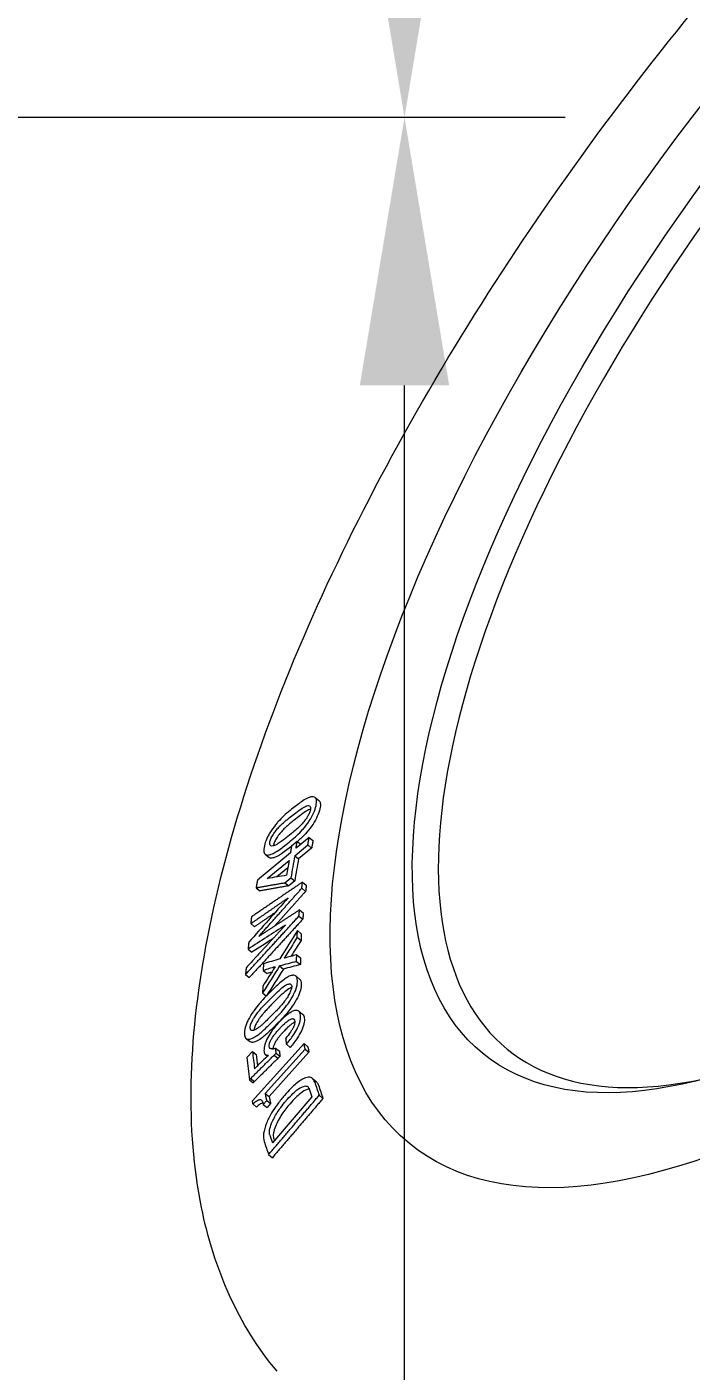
# Model space of a CAD drawing. Header units: millimetres. Extents: x 36 to 2484, y 36 to 1746.
# Drawn here: x 1602.6 to 1639.8, y 547.3 to 622.5 of the extents above; entities that cross this region are included whole.
import ezdxf

# ---------------------------------------------------------------- set-up
doc = ezdxf.new("R2010")
doc.units = ezdxf.units.MM
doc.header["$LTSCALE"] = 6
doc.layers.add('가는실선_A4', color=7, linetype='Continuous', lineweight=5)
doc.layers.add('굵은실선_A3', color=7, linetype='Continuous', lineweight=18)
doc.styles.add('치수문자_A3(2.5)', font='')
doc.styles.get('치수문자_A3(2.5)').set_extended_font_data('GulimChe')
doc.dimstyles.new('치수_A3(2.5)', dxfattribs={"dimscale": 6, "dimtxt": 2.5, "dimasz": 2.5, "dimexe": 1.5, "dimexo": 1, "dimgap": 0.5, "dimtad": 1, "dimtoh": 1, "dimdec": 1, "dimrnd": 1e-08, "dimdsep": 46, "dimtxsty": '치수문자_A3(2.5)', "dimcen": 0.09, "dimdle": 10, "dimclrd": 8, "dimclre": 8, "dimclrt": 7, "dimadec": 1, "dimazin": 2, "dimtfac": 0.8, "dimtmove": 0, "dimatfit": 3, "dimfxl": 1, "dimtolj": 1, "dimtzin": 0, "dimlwd": -1, "dimlwe": -1, "dimarcsym": 0})

# ---------------------------------------------------------------- blocks, each defined once
blk = doc.blocks.new('*D23')
at = {"layer": 'Defpoints', "color": 0, "transparency": 16777216}
for p in [(1559.168, 617.429), (1623.78, 617.429), (1518.763, 417.429)]:
    blk.add_point(p, dxfattribs=at)
at = {"layer": '가는실선_A4', "color": 8, "transparency": 16777216}
for p, q in [((1565.168, 617.429), (1632.78, 617.429)), ((1623.78, 432.429), (1623.78, 602.429)), ((1524.763, 417.429), (1632.78, 417.429))]:
    blk.add_line(p, q, dxfattribs=at)
for points in [[(1621.28, 602.429), (1626.28, 602.429), (1623.78, 617.429)], [(1621.28, 432.429), (1626.28, 432.429), (1623.78, 417.429)]]:
    blk.add_solid(points, dxfattribs=at)
at = {"layer": '가는실선_A4', "color": 7, "transparency": 16777216, "insert": (1613.11, 517.429), "char_height": 15, "attachment_point": 5, "rotation": 90, "style": '치수문자_A3(2.5)'}
blk.add_mtext('\\A1;200', dxfattribs=at)
blk = doc.blocks.new('*D24')
at = {"layer": 'Defpoints', "color": 0, "transparency": 16777216}
for p in [(1559.168, 667.429), (1623.78, 667.429), (1559.168, 617.429)]:
    blk.add_point(p, dxfattribs=at)
at = {"layer": '가는실선_A4', "color": 8, "transparency": 16777216}
for p, q in [((1565.168, 667.429), (1632.78, 667.429)), ((1623.78, 632.429), (1623.78, 652.429)), ((1565.168, 617.429), (1632.78, 617.429))]:
    blk.add_line(p, q, dxfattribs=at)
for points in [[(1621.28, 652.429), (1626.28, 652.429), (1623.78, 667.429)], [(1621.28, 632.429), (1626.28, 632.429), (1623.78, 617.429)]]:
    blk.add_solid(points, dxfattribs=at)
at = {"layer": '가는실선_A4', "color": 7, "transparency": 16777216, "insert": (1613.11, 642.429), "char_height": 15, "attachment_point": 5, "rotation": 90, "style": '치수문자_A3(2.5)'}
blk.add_mtext('\\A1;50', dxfattribs=at)

msp = doc.modelspace()

# ---------------------------------------------------------------- linework, layer by layer
at = {"layer": '굵은실선_A3'}
for p, q in [((1617.793, 578.984), (1617.463, 578.728)), ((1618.78, 579.39), (1618.993, 579.216)), ((1617.326, 578.244), (1617.706, 578.539)), ((1617.919, 578.365), (1617.539, 578.07)), ((1617.44, 577.359), (1617.06, 577.064)), ((1616.992, 576.633), (1617.322, 576.889)), ((1617.457, 576.655), (1617.204, 576.459)), ((1617.777, 576.933), (1617.459, 576.67)), ((1617.636, 576.128), (1618.372, 576.737)), ((1618.446, 577.158), (1617.71, 576.549)), ((1617.777, 576.933), (1617.977, 576.77)), ((1618.372, 576.737), (1618.585, 576.563)), ((1618.446, 577.158), (1618.659, 576.984)), ((1617.392, 576.286), (1615.551, 574.763)), ((1615.987, 576.212), (1616.2, 576.039)), ((1616.097, 574.854), (1617.318, 575.865)), ((1617.636, 576.128), (1617.849, 575.954)), ((1618.585, 576.563), (1617.849, 575.954)), ((1617.247, 575.456), (1616.631, 574.946)), ((1615.478, 574.342), (1615.691, 574.168)), ((1617.089, 574.623), (1617.424, 574.9)), ((1617.089, 574.623), (1617.302, 574.449)), ((1617.637, 574.726), (1617.302, 574.449)), ((1617.424, 574.9), (1617.637, 574.726)), ((1618.071, 574.66), (1618.284, 574.486)), ((1618.034, 574.313), (1618.247, 574.14)), ((1617.908, 573.1), (1618.121, 572.927)), ((1615.177, 572.334), (1615.39, 572.16)), ((1617.873, 572.753), (1618.086, 572.579)), ((1617.777, 571.572), (1617.99, 571.399)), ((1617.788, 571.947), (1618.001, 571.773)), ((1615.027, 570.912), (1615.24, 570.738)), ((1617.75, 570.593), (1617.963, 570.419)), ((1616.79, 569.967), (1617.003, 569.793)), ((1617.74, 570.218), (1617.953, 570.044)), ((1614.883, 569.487), (1615.096, 569.314)), ((1615.875, 569.713), (1616.088, 569.54)), ((1617.696, 569.408), (1617.909, 569.234)), ((1615.84, 568.458), (1616.051, 568.285)), ((1616.091, 567.941), (1616.482, 568.332)), ((1616.451, 568.686), (1616.111, 568.346)), ((1616.695, 568.158), (1616.304, 567.767)), ((1616.52, 567.377), (1616.13, 566.986)), ((1616.18, 566.65), (1616.519, 566.99)), ((1616.732, 566.816), (1616.392, 566.476)), ((1617.866, 567.442), (1618.079, 567.268)), ((1614.916, 565.911), (1615.129, 565.738)), ((1618.157, 565.626), (1615.254, 562.412)), ((1615.991, 562.844), (1618.223, 565.316)), ((1616.565, 565.375), (1616.778, 565.201)), ((1617.169, 565.587), (1617.382, 565.413)), ((1618.157, 565.626), (1618.37, 565.452)), ((1618.223, 565.316), (1618.435, 565.142)), ((1615.274, 565.187), (1614.953, 564.849)), ((1615.274, 565.187), (1615.487, 565.013)), ((1615.994, 565.019), (1616.114, 564.922)), ((1618.435, 565.142), (1616.204, 562.67)), ((1616.481, 564.976), (1616.693, 564.802)), ((1616.601, 565.087), (1616.814, 564.913)), ((1615.441, 564.271), (1615.39, 564.218)), ((1615.102, 563.605), (1615.17, 563.677)), ((1615.102, 563.605), (1615.315, 563.431)), ((1615.17, 563.677), (1615.383, 563.503)), ((1615.383, 563.503), (1615.315, 563.431)), ((1618.624, 563.68), (1618.837, 563.506)), ((1615.875, 562.219), (1616.077, 562.442)), ((1615.991, 562.844), (1616.204, 562.67)), ((1616.077, 562.442), (1616.29, 562.268)), ((1618.595, 562.647), (1616.393, 560.069)), ((1619.006, 562.734), (1619.219, 562.56)), ((1615.288, 562.25), (1615.501, 562.076)), ((1615.875, 562.219), (1616.088, 562.045)), ((1616.29, 562.268), (1616.088, 562.045)), ((1616.174, 559.419), (1616.387, 559.245))]:
    msp.add_line(p, q, dxfattribs=at)
for major_axis in [(37.315, 45.701), (33.204, 40.666)]:
    msp.add_ellipse((1661.348, 605.753), major_axis=major_axis, ratio=0.408248, dxfattribs=at)
for centre, major_axis, ratio, start_param, end_param in [((1662.054, 605.177), (32.538, 39.851), 0.408248, 5.811506, 9.896457), ((2128.406, 158.312), (407.103, -597.299), 0.535904, 3.645835, 3.647555), ((2124.75, 161.82), (-403.938, 592.655), 0.535904, 0.504239, 0.506817), ((2124.963, 161.646), (403.938, -592.655), 0.535904, 3.645832, 3.648409), ((3452.779, -840.28), (-2133.309, 1244.693), 0.329202, 5.908723, 5.909652), ((9146.699, -4552.534), (-9550.32, -2490.008), 0.874779, 5.364886, 5.365238), ((9118.195, -4826.91), (9361.554, -3125.711), 0.621285, 2.677324, 2.677676), ((9118.408, -4827.084), (-9361.554, 3125.711), 0.621285, 5.819071, 5.819269), ((3036.542, -420.328), (-580.644, -1814.387), 0.901308, 4.439937, 4.440926), ((3072.417, -444.088), (606.315, 1855.497), 0.90171, 1.30455, 1.305259), ((3072.629, -444.262), (-606.315, -1855.497), 0.90171, 4.446142, 4.446683), ((3069.72, -540.695), (-1718.035, 926.738), 0.389097, 5.893222, 5.893932), ((3269.781, -578.966), (762.468, 2078.58), 0.903896, 1.338641, 1.33945), ((3299.012, -598.275), (-834.133, -2091.673), 0.90541, 4.505815, 4.506389), ((3285.81, -700.451), (-1983.77, 1037.306), 0.410851, 5.890136, 5.890714), ((3266.999, -687.642), (-1957.064, 1035.953), 0.402418, 5.891936, 5.892745), ((3028.755, -511.12), (-1668.919, 904.593), 0.385628, 5.893227, 5.894221), ((3028.968, -511.294), (-1668.919, 904.593), 0.385628, 5.893227, 5.894221), ((3269.994, -579.14), (-762.468, -2078.58), 0.903896, 4.480233, 4.481038), ((3286.023, -700.625), (-1983.77, 1037.306), 0.410851, 5.890486, 5.890714), ((1577.309, 568.833), (39.307, -3.411), 0.026843, 6.180341, 6.234662), ((2149.147, 128.067), (502.051, -564.357), 0.333811, 3.587791, 3.590935), ((2145.434, 131.7), (-498.259, 560.094), 0.333811, 0.446185, 0.448656), ((2145.647, 131.526), (498.259, -560.094), 0.333811, 3.587778, 3.589363), ((2120.258, 153.422), (500.027, -503.647), 0.226708, 3.574386, 3.575786), ((2116.648, 156.995), (-496.116, 499.709), 0.226708, 0.432759, 0.435108), ((2116.861, 156.821), (496.116, -499.709), 0.226708, 3.574351, 3.576701), ((2150.172, 123.995), (532.34, -536.195), 0.226708, 3.574335, 3.576525), ((2146.338, 127.751), (-528.207, 532.032), 0.226708, 0.432779, 0.434104), ((2146.551, 127.577), (528.207, -532.032), 0.226708, 3.574372, 3.574785)]:
    msp.add_ellipse(centre, major_axis=major_axis, ratio=ratio, start_param=start_param, end_param=end_param, dxfattribs=at)
for points, knots in [([(1616.649, 547.31), (1614.493, 549.855), (1613.117, 553.016), (1611.534, 560.858), (1611.693, 565.762), (1613.729, 576.819), (1615.773, 583.056), (1621.453, 595.835), (1625.048, 602.358), (1633.388, 615.134), (1638.115, 621.386), (1648.258, 633.08), (1653.67, 638.521), (1664.713, 648.104), (1670.339, 652.235), (1681.401, 658.792), (1686.821, 661.189), (1697.124, 663.79), (1702.067, 663.99), (1707.593, 662.242), (1708.66, 661.791), (1709.67, 661.237)], [5.894956, 5.894956, 5.894956, 5.894956, 6.142624, 6.142624, 6.458344, 6.458344, 6.800974, 6.800974, 7.134458, 7.134458, 7.463237, 7.463237, 7.791161, 7.791161, 8.121405, 8.121405, 8.458484, 8.458484, 8.800206, 8.800206, 8.885712, 8.885712, 8.885712, 8.885712]), ([(1617.706, 578.539), (1617.825, 578.631), (1617.948, 578.721), (1618.06, 578.79), (1618.109, 578.821), (1618.158, 578.849), (1618.205, 578.872), (1618.244, 578.89), (1618.28, 578.906), (1618.315, 578.916), (1618.322, 578.919), (1618.329, 578.921), (1618.336, 578.922), (1618.385, 578.935), (1618.428, 578.936), (1618.46, 578.92)], [-0.1363504, -0.1363504, -0.1363504, -0.1363504, -0.0791399, -0.0791399, -0.0791399, -0.0543849, -0.0543849, -0.0543849, -0.0342133, -0.0342133, -0.0342133, -0.029973, -0.029973, -0.029973, 0, 0, 0, 0]), ([(1618.748, 579.411), (1618.706, 579.432), (1618.656, 579.438), (1618.597, 579.431), (1618.534, 579.423), (1618.463, 579.4), (1618.387, 579.366), (1618.208, 579.286), (1617.998, 579.143), (1617.793, 578.984)], [-0.1790404, -0.1790404, -0.1790404, -0.1790404, -0.140094, -0.140094, -0.140094, -0.0984445, -0.0984445, -0.0984445, 0, 0, 0, 0]), ([(1618.448, 578.076), (1618.543, 578.223), (1618.624, 578.368), (1618.689, 578.512), (1618.756, 578.661), (1618.801, 578.798), (1618.829, 578.924)], [-0.1072821, -0.1072821, -0.1072821, -0.1072821, -0.0546148, -0.0546148, -0.0546148, 0, 0, 0, 0]), ([(1618.46, 578.92), (1618.491, 578.904), (1618.513, 578.877), (1618.523, 578.833), (1618.532, 578.793), (1618.529, 578.742), (1618.515, 578.68)], [-0.05592824, -0.05592824, -0.05592824, -0.05592824, -0.02686725, -0.02686725, -0.02686725, 0, 0, 0, 0]), ([(1618.829, 578.924), (1618.857, 579.051), (1618.868, 579.163), (1618.853, 579.249), (1618.839, 579.33), (1618.804, 579.383), (1618.748, 579.411)], [-0.1073167, -0.1073167, -0.1073167, -0.1073167, -0.0519906, -0.0519906, -0.0519906, 0, 0, 0, 0]), ([(1618.993, 579.216), (1619.03, 579.186), (1619.054, 579.141), (1619.065, 579.079), (1619.082, 578.993), (1619.071, 578.879), (1619.042, 578.75)], [0.01086671, 0.01086671, 0.01086671, 0.01086671, 0.05097544, 0.05097544, 0.05097544, 0.10730765, 0.10730765, 0.10730765, 0.10730765]), ([(1617.463, 578.728), (1617.348, 578.639), (1617.23, 578.542), (1617.083, 578.41), (1617.054, 578.383), (1616.916, 578.253), (1616.805, 578.141), (1616.682, 578.002), (1616.667, 577.986), (1616.534, 577.831), (1616.421, 577.683), (1616.318, 577.527)], [-0.1827309, -0.1827309, -0.1827309, -0.1827309, -0.1278621, -0.1278621, -0.1143951, -0.1143951, -0.0632954, -0.0632954, -0.0564859, -0.0564859, 0, 0, 0, 0]), ([(1616.46, 577.369), (1616.508, 577.442), (1616.561, 577.512), (1616.616, 577.579), (1616.672, 577.647), (1616.731, 577.711), (1616.789, 577.771), (1616.797, 577.779), (1616.804, 577.787), (1616.812, 577.795), (1616.858, 577.842), (1616.906, 577.888), (1616.955, 577.932), (1617.023, 577.995), (1617.092, 578.055), (1617.16, 578.112), (1617.217, 578.159), (1617.272, 578.203), (1617.326, 578.244)], [-0.1346143, -0.1346143, -0.1346143, -0.1346143, -0.1083616, -0.1083616, -0.1083616, -0.0814214, -0.0814214, -0.0814214, -0.0779041, -0.0779041, -0.0779041, -0.0562671, -0.0562671, -0.0562671, -0.025574, -0.025574, -0.025574, 0, 0, 0, 0]), ([(1617.322, 576.889), (1617.438, 576.979), (1617.557, 577.078), (1617.676, 577.186), (1617.699, 577.206), (1617.722, 577.228), (1617.745, 577.249), (1617.858, 577.355), (1617.971, 577.471), (1618.082, 577.597), (1618.091, 577.607), (1618.099, 577.617), (1618.108, 577.626), (1618.229, 577.767), (1618.343, 577.917), (1618.448, 578.076)], [-0.1801731, -0.1801731, -0.1801731, -0.1801731, -0.124723, -0.124723, -0.124723, -0.1139905, -0.1139905, -0.1139905, -0.0615104, -0.0615104, -0.0615104, -0.0574813, -0.0574813, -0.0574813, 0, 0, 0, 0]), ([(1618.31, 578.255), (1618.26, 578.177), (1618.204, 578.103), (1618.082, 577.951), (1618.014, 577.877), (1617.896, 577.755), (1617.844, 577.704), (1617.703, 577.574), (1617.614, 577.497), (1617.498, 577.404), (1617.469, 577.381), (1617.44, 577.359)], [-0.1365887, -0.1365887, -0.1365887, -0.1365887, -0.10869, -0.10869, -0.0774396, -0.0774396, -0.0537642, -0.0537642, -0.0137254, -0.0137254, 0, 0, 0, 0]), ([(1618.525, 578.742), (1618.454, 578.719), (1618.37, 578.676), (1618.287, 578.625), (1618.17, 578.554), (1618.042, 578.461), (1617.919, 578.365)], [0.0346132, 0.0346132, 0.0346132, 0.0346132, 0.076934, 0.076934, 0.076934, 0.1363195, 0.1363195, 0.1363195, 0.1363195]), ([(1618.515, 578.68), (1618.508, 578.652), (1618.499, 578.622), (1618.488, 578.59), (1618.476, 578.557), (1618.461, 578.523), (1618.444, 578.489), (1618.415, 578.428), (1618.38, 578.366), (1618.342, 578.304), (1618.331, 578.288), (1618.321, 578.271), (1618.31, 578.255)], [-0.05265982, -0.05265982, -0.05265982, -0.05265982, -0.04035112, -0.04035112, -0.04035112, -0.0278084, -0.0278084, -0.0278084, -0.00584972, -0.00584972, -0.00584972, 0, 0, 0, 0]), ([(1619.042, 578.75), (1619.014, 578.624), (1618.969, 578.487), (1618.902, 578.339), (1618.837, 578.195), (1618.756, 578.049), (1618.661, 577.903)], [0, 0, 0, 0, 0.0545506, 0.0545506, 0.0545506, 0.1072828, 0.1072828, 0.1072828, 0.1072828]), ([(1616.318, 577.527), (1616.271, 577.454), (1616.226, 577.38), (1616.185, 577.307), (1616.145, 577.234), (1616.109, 577.163), (1616.077, 577.093), (1616.01, 576.943), (1615.965, 576.806), (1615.937, 576.68)], [-0.1067827, -0.1067827, -0.1067827, -0.1067827, -0.080573, -0.080573, -0.080573, -0.0547542, -0.0547542, -0.0547542, 0, 0, 0, 0]), ([(1616.251, 576.924), (1616.258, 576.955), (1616.267, 576.988), (1616.28, 577.023), (1616.292, 577.058), (1616.307, 577.093), (1616.324, 577.13), (1616.361, 577.209), (1616.408, 577.289), (1616.46, 577.369)], [-0.05564793, -0.05564793, -0.05564793, -0.05564793, -0.04205662, -0.04205662, -0.04205662, -0.02862173, -0.02862173, -0.02862173, 0, 0, 0, 0]), ([(1617.539, 578.07), (1617.479, 578.024), (1617.417, 577.974), (1617.354, 577.922), (1617.298, 577.875), (1617.242, 577.826), (1617.186, 577.775), (1617.15, 577.742), (1617.114, 577.709), (1617.079, 577.675), (1617.016, 577.614), (1616.952, 577.548), (1616.89, 577.477), (1616.878, 577.463), (1616.865, 577.448), (1616.852, 577.433), (1616.789, 577.358), (1616.728, 577.279), (1616.673, 577.195)], [0, 0, 0, 0, 0.0285779, 0.0285779, 0.0285779, 0.0540471, 0.0540471, 0.0540471, 0.0703656, 0.0703656, 0.0703656, 0.0993664, 0.0993664, 0.0993664, 0.1053997, 0.1053997, 0.1053997, 0.1354199, 0.1354199, 0.1354199, 0.1354199]), ([(1618.661, 577.903), (1618.557, 577.744), (1618.444, 577.596), (1618.324, 577.457), (1618.203, 577.316), (1618.079, 577.188), (1617.955, 577.073), (1617.9, 577.021), (1617.844, 576.971), (1617.789, 576.923)], [0, 0, 0, 0, 0.0569188, 0.0569188, 0.0569188, 0.1143661, 0.1143661, 0.1143661, 0.1402584, 0.1402584, 0.1402584, 0.1402584]), ([(1615.937, 576.68), (1615.908, 576.555), (1615.898, 576.444), (1615.912, 576.358), (1615.926, 576.276), (1615.962, 576.221), (1616.018, 576.192)], [-0.1072896, -0.1072896, -0.1072896, -0.1072896, -0.0526696, -0.0526696, -0.0526696, 0, 0, 0, 0]), ([(1616.018, 576.192), (1616.06, 576.171), (1616.112, 576.166), (1616.171, 576.173), (1616.236, 576.182), (1616.308, 576.206), (1616.385, 576.241), (1616.448, 576.269), (1616.514, 576.305), (1616.583, 576.347), (1616.686, 576.409), (1616.793, 576.483), (1616.9, 576.563), (1616.93, 576.586), (1616.961, 576.609), (1616.992, 576.633)], [-0.1811494, -0.1811494, -0.1811494, -0.1811494, -0.1421754, -0.1421754, -0.1421754, -0.1001519, -0.1001519, -0.1001519, -0.0656826, -0.0656826, -0.0656826, -0.0146406, -0.0146406, -0.0146406, 0, 0, 0, 0]), ([(1616.306, 576.683), (1616.275, 576.699), (1616.252, 576.727), (1616.243, 576.77), (1616.234, 576.81), (1616.237, 576.862), (1616.251, 576.924)], [-0.05592687, -0.05592687, -0.05592687, -0.05592687, -0.02687059, -0.02687059, -0.02687059, 0, 0, 0, 0]), ([(1617.06, 577.064), (1616.981, 577.003), (1616.901, 576.943), (1616.822, 576.889), (1616.783, 576.862), (1616.744, 576.836), (1616.706, 576.813), (1616.657, 576.782), (1616.608, 576.754), (1616.561, 576.731), (1616.522, 576.713), (1616.485, 576.697), (1616.451, 576.687), (1616.444, 576.685), (1616.437, 576.683), (1616.43, 576.681), (1616.381, 576.668), (1616.338, 576.667), (1616.306, 576.683)], [-0.1363453, -0.1363453, -0.1363453, -0.1363453, -0.0983409, -0.0983409, -0.0983409, -0.0791267, -0.0791267, -0.0791267, -0.0543754, -0.0543754, -0.0543754, -0.0342036, -0.0342036, -0.0342036, -0.0299695, -0.0299695, -0.0299695, 0, 0, 0, 0]), ([(1616.673, 577.195), (1616.621, 577.116), (1616.575, 577.037), (1616.538, 576.959), (1616.521, 576.921), (1616.506, 576.885), (1616.493, 576.85), (1616.48, 576.815), (1616.471, 576.781), (1616.464, 576.75)], [0, 0, 0, 0, 0.02834068, 0.02834068, 0.02834068, 0.04190796, 0.04190796, 0.04190796, 0.05564339, 0.05564339, 0.05564339, 0.05564339]), ([(1617.204, 576.459), (1617.1, 576.378), (1616.995, 576.302), (1616.894, 576.235), (1616.818, 576.185), (1616.745, 576.141), (1616.675, 576.105), (1616.582, 576.056), (1616.494, 576.02), (1616.415, 576.005), (1616.343, 575.99), (1616.281, 575.994), (1616.231, 576.018)], [0, 0, 0, 0, 0.0498742, 0.0498742, 0.0498742, 0.0867351, 0.0867351, 0.0867351, 0.1360196, 0.1360196, 0.1360196, 0.1817678, 0.1817678, 0.1817678, 0.1817678]), ([(1617.532, 569.449), (1617.472, 569.443), (1617.405, 569.423), (1617.332, 569.389), (1617.254, 569.353), (1617.171, 569.303), (1617.086, 569.242), (1616.909, 569.117), (1616.718, 568.948), (1616.532, 568.766), (1616.505, 568.74), (1616.478, 568.713), (1616.451, 568.686)], [-0.1790404, -0.1790404, -0.1790404, -0.1790404, -0.140094, -0.140094, -0.140094, -0.0984445, -0.0984445, -0.0984445, -0.0126024, -0.0126024, -0.0126024, 0, 0, 0, 0]), ([(1617.79, 569.147), (1617.786, 569.25), (1617.764, 569.333), (1617.718, 569.386), (1617.674, 569.436), (1617.611, 569.456), (1617.532, 569.449)], [-0.1073167, -0.1073167, -0.1073167, -0.1073167, -0.0519906, -0.0519906, -0.0519906, 0, 0, 0, 0]), ([(1617.575, 568.368), (1617.65, 568.517), (1617.707, 568.658), (1617.743, 568.79), (1617.781, 568.927), (1617.795, 569.045), (1617.79, 569.147)], [-0.1072821, -0.1072821, -0.1072821, -0.1072821, -0.0546148, -0.0546148, -0.0546148, 0, 0, 0, 0]), ([(1617.909, 569.234), (1617.916, 569.228), (1617.922, 569.222), (1617.928, 569.215), (1617.977, 569.162), (1617.999, 569.078), (1618.003, 568.973)], [0.04379294, 0.04379294, 0.04379294, 0.04379294, 0.05097544, 0.05097544, 0.05097544, 0.10730765, 0.10730765, 0.10730765, 0.10730765]), ([(1616.111, 568.346), (1615.994, 568.228), (1615.874, 568.103), (1615.729, 567.939), (1615.701, 567.906), (1615.566, 567.748), (1615.46, 567.616), (1615.348, 567.459), (1615.335, 567.44), (1615.214, 567.267), (1615.117, 567.109), (1615.037, 566.95)], [-0.1827309, -0.1827309, -0.1827309, -0.1827309, -0.1278621, -0.1278621, -0.1143951, -0.1143951, -0.0632954, -0.0632954, -0.0564859, -0.0564859, 0, 0, 0, 0]), ([(1616.482, 568.332), (1616.604, 568.455), (1616.732, 568.577), (1616.853, 568.68), (1616.949, 568.762), (1617.048, 568.839), (1617.137, 568.892), (1617.146, 568.897), (1617.154, 568.902), (1617.162, 568.907), (1617.221, 568.939), (1617.275, 568.961), (1617.321, 568.965)], [-0.1363504, -0.1363504, -0.1363504, -0.1363504, -0.0791399, -0.0791399, -0.0791399, -0.0342133, -0.0342133, -0.0342133, -0.029973, -0.029973, -0.029973, 0, 0, 0, 0]), ([(1616.519, 566.99), (1616.661, 567.132), (1616.805, 567.285), (1616.943, 567.447), (1617.053, 567.576), (1617.161, 567.712), (1617.262, 567.855), (1617.27, 567.866), (1617.278, 567.877), (1617.285, 567.888), (1617.395, 568.045), (1617.493, 568.205), (1617.575, 568.368)], [-0.1801731, -0.1801731, -0.1801731, -0.1801731, -0.1139905, -0.1139905, -0.1139905, -0.0615104, -0.0615104, -0.0615104, -0.0574813, -0.0574813, -0.0574813, 0, 0, 0, 0]), ([(1617.343, 568.427), (1617.303, 568.348), (1617.257, 568.268), (1617.149, 568.103), (1617.086, 568.018), (1616.975, 567.875), (1616.925, 567.815), (1616.787, 567.655), (1616.697, 567.558), (1616.579, 567.436), (1616.55, 567.406), (1616.52, 567.377)], [-0.1365887, -0.1365887, -0.1365887, -0.1365887, -0.10869, -0.10869, -0.0774396, -0.0774396, -0.0537642, -0.0537642, -0.0137254, -0.0137254, 0, 0, 0, 0]), ([(1617.466, 568.775), (1617.438, 568.765), (1617.408, 568.751), (1617.376, 568.733), (1617.285, 568.682), (1617.181, 568.604), (1617.081, 568.519), (1616.955, 568.413), (1616.821, 568.285), (1616.695, 568.158)], [0.0136937, 0.0136937, 0.0136937, 0.0136937, 0.029789, 0.029789, 0.029789, 0.076934, 0.076934, 0.076934, 0.1363195, 0.1363195, 0.1363195, 0.1363195]), ([(1617.321, 568.965), (1617.366, 568.969), (1617.403, 568.961), (1617.429, 568.935), (1617.453, 568.911), (1617.466, 568.874), (1617.468, 568.824)], [-0.05592824, -0.05592824, -0.05592824, -0.05592824, -0.02686725, -0.02686725, -0.02686725, 0, 0, 0, 0]), ([(1617.468, 568.824), (1617.469, 568.801), (1617.467, 568.775), (1617.462, 568.747), (1617.457, 568.719), (1617.45, 568.688), (1617.439, 568.656), (1617.422, 568.599), (1617.396, 568.538), (1617.367, 568.476), (1617.359, 568.46), (1617.351, 568.443), (1617.343, 568.427)], [-0.05265982, -0.05265982, -0.05265982, -0.05265982, -0.04035112, -0.04035112, -0.04035112, -0.0278084, -0.0278084, -0.0278084, -0.00584972, -0.00584972, -0.00584972, 0, 0, 0, 0]), ([(1618.003, 568.973), (1618.007, 568.871), (1617.994, 568.754), (1617.956, 568.617), (1617.92, 568.485), (1617.863, 568.343), (1617.788, 568.194)], [0, 0, 0, 0, 0.0545506, 0.0545506, 0.0545506, 0.1072828, 0.1072828, 0.1072828, 0.1072828]), ([(1615.268, 566.908), (1615.305, 566.983), (1615.35, 567.058), (1615.399, 567.131), (1615.449, 567.206), (1615.503, 567.28), (1615.558, 567.35), (1615.566, 567.359), (1615.573, 567.368), (1615.58, 567.377), (1615.624, 567.433), (1615.671, 567.488), (1615.718, 567.543), (1615.785, 567.62), (1615.854, 567.696), (1615.923, 567.768), (1615.98, 567.828), (1616.037, 567.886), (1616.091, 567.941)], [-0.1346143, -0.1346143, -0.1346143, -0.1346143, -0.1083616, -0.1083616, -0.1083616, -0.0814214, -0.0814214, -0.0814214, -0.0779041, -0.0779041, -0.0779041, -0.0562671, -0.0562671, -0.0562671, -0.025574, -0.025574, -0.025574, 0, 0, 0, 0]), ([(1616.304, 567.767), (1616.243, 567.706), (1616.18, 567.641), (1616.117, 567.574), (1616.06, 567.514), (1616.004, 567.452), (1615.949, 567.389), (1615.913, 567.349), (1615.879, 567.308), (1615.845, 567.267), (1615.785, 567.194), (1615.724, 567.117), (1615.668, 567.038), (1615.656, 567.021), (1615.644, 567.005), (1615.633, 566.988), (1615.576, 566.905), (1615.524, 566.82), (1615.481, 566.734)], [0, 0, 0, 0, 0.0285779, 0.0285779, 0.0285779, 0.0540471, 0.0540471, 0.0540471, 0.0703656, 0.0703656, 0.0703656, 0.0993664, 0.0993664, 0.0993664, 0.1053997, 0.1053997, 0.1053997, 0.1354199, 0.1354199, 0.1354199, 0.1354199]), ([(1617.788, 568.194), (1617.707, 568.033), (1617.61, 567.874), (1617.501, 567.718), (1617.416, 567.596), (1617.325, 567.477), (1617.233, 567.365), (1617.206, 567.333), (1617.18, 567.301), (1617.154, 567.27), (1617.06, 567.161), (1616.963, 567.055), (1616.867, 566.954), (1616.822, 566.907), (1616.777, 566.861), (1616.732, 566.816)], [0, 0, 0, 0, 0.0569188, 0.0569188, 0.0569188, 0.1017244, 0.1017244, 0.1017244, 0.1143661, 0.1143661, 0.1143661, 0.1592479, 0.1592479, 0.1592479, 0.1801656, 0.1801656, 0.1801656, 0.1801656]), ([(1615.037, 566.95), (1614.999, 566.876), (1614.966, 566.803), (1614.937, 566.731), (1614.909, 566.661), (1614.886, 566.594), (1614.868, 566.529), (1614.83, 566.392), (1614.816, 566.274), (1614.821, 566.172)], [-0.1067827, -0.1067827, -0.1067827, -0.1067827, -0.080573, -0.080573, -0.080573, -0.0547542, -0.0547542, -0.0547542, 0, 0, 0, 0]), ([(1615.143, 566.495), (1615.142, 566.52), (1615.144, 566.548), (1615.148, 566.579), (1615.153, 566.609), (1615.161, 566.641), (1615.171, 566.675), (1615.193, 566.748), (1615.227, 566.827), (1615.268, 566.908)], [-0.05564793, -0.05564793, -0.05564793, -0.05564793, -0.04205662, -0.04205662, -0.04205662, -0.02862173, -0.02862173, -0.02862173, 0, 0, 0, 0]), ([(1616.13, 566.986), (1616.049, 566.904), (1615.965, 566.823), (1615.882, 566.748), (1615.841, 566.709), (1615.799, 566.672), (1615.758, 566.638), (1615.706, 566.593), (1615.652, 566.549), (1615.599, 566.51), (1615.557, 566.479), (1615.514, 566.45), (1615.474, 566.426), (1615.466, 566.421), (1615.457, 566.416), (1615.449, 566.412), (1615.391, 566.379), (1615.336, 566.357), (1615.29, 566.353)], [-0.1363453, -0.1363453, -0.1363453, -0.1363453, -0.0983409, -0.0983409, -0.0983409, -0.0791267, -0.0791267, -0.0791267, -0.0543754, -0.0543754, -0.0543754, -0.0342036, -0.0342036, -0.0342036, -0.0299695, -0.0299695, -0.0299695, 0, 0, 0, 0]), ([(1616.755, 566.812), (1616.671, 566.723), (1616.586, 566.628), (1616.505, 566.528), (1616.433, 566.439), (1616.363, 566.346), (1616.298, 566.249), (1616.216, 566.127), (1616.144, 566.004), (1616.086, 565.88)], [-0.1186445, -0.1186445, -0.1186445, -0.1186445, -0.0791028, -0.0791028, -0.0791028, -0.0440891, -0.0440891, -0.0440891, 0, 0, 0, 0]), ([(1617.665, 567.479), (1617.609, 567.468), (1617.548, 567.447), (1617.415, 567.38), (1617.344, 567.335), (1617.196, 567.227), (1617.121, 567.165), (1616.948, 567.009), (1616.851, 566.912), (1616.755, 566.812)], [-0.15018, -0.15018, -0.15018, -0.15018, -0.1157574, -0.1157574, -0.0803022, -0.0803022, -0.0448541, -0.0448541, 0, 0, 0, 0]), ([(1616.847, 566.519), (1616.919, 566.596), (1616.994, 566.671), (1617.068, 566.739), (1617.084, 566.754), (1617.099, 566.768), (1617.115, 566.782), (1617.178, 566.838), (1617.241, 566.89), (1617.302, 566.931), (1617.312, 566.937), (1617.321, 566.943), (1617.331, 566.949), (1617.389, 566.986), (1617.444, 567.012), (1617.491, 567.02)], [-0.1047463, -0.1047463, -0.1047463, -0.1047463, -0.0706803, -0.0706803, -0.0706803, -0.0633305, -0.0633305, -0.0633305, -0.0338485, -0.0338485, -0.0338485, -0.02915, -0.02915, -0.02915, 0, 0, 0, 0]), ([(1617.645, 566.829), (1617.613, 566.816), (1617.58, 566.798), (1617.544, 566.776), (1617.496, 566.746), (1617.446, 566.708), (1617.394, 566.665), (1617.372, 566.647), (1617.349, 566.627), (1617.327, 566.607), (1617.269, 566.556), (1617.209, 566.498), (1617.15, 566.439), (1617.12, 566.408), (1617.09, 566.377), (1617.06, 566.346)], [0.01148742, 0.01148742, 0.01148742, 0.01148742, 0.02901884, 0.02901884, 0.02901884, 0.05294512, 0.05294512, 0.05294512, 0.06349727, 0.06349727, 0.06349727, 0.09073084, 0.09073084, 0.09073084, 0.1047456, 0.1047456, 0.1047456, 0.1047456]), ([(1617.491, 567.02), (1617.513, 567.024), (1617.532, 567.024), (1617.567, 567.015), (1617.582, 567.007), (1617.622, 566.967), (1617.636, 566.922), (1617.643, 566.87)], [-0.05728224, -0.05728224, -0.05728224, -0.05728224, -0.04390169, -0.04390169, -0.03025742, -0.03025742, 0, 0, 0, 0]), ([(1617.643, 566.87), (1617.648, 566.829), (1617.645, 566.781), (1617.632, 566.724), (1617.619, 566.669), (1617.597, 566.609), (1617.567, 566.546)], [-0.04597045, -0.04597045, -0.04597045, -0.04597045, -0.02262276, -0.02262276, -0.02262276, 0, 0, 0, 0]), ([(1617.962, 567.222), (1617.951, 567.318), (1617.921, 567.395), (1617.868, 567.44), (1617.818, 567.482), (1617.75, 567.494), (1617.665, 567.479)], [-0.1073164, -0.1073164, -0.1073164, -0.1073164, -0.0519902, -0.0519902, -0.0519902, 0, 0, 0, 0]), ([(1617.8, 566.513), (1617.865, 566.652), (1617.912, 566.781), (1617.939, 566.901), (1617.968, 567.026), (1617.973, 567.132), (1617.962, 567.222)], [-0.1008425, -0.1008425, -0.1008425, -0.1008425, -0.0515706, -0.0515706, -0.0515706, 0, 0, 0, 0]), ([(1618.175, 567.048), (1618.186, 566.958), (1618.181, 566.852), (1618.152, 566.727), (1618.125, 566.608), (1618.078, 566.478), (1618.013, 566.339)], [0, 0, 0, 0, 0.0515175, 0.0515175, 0.0515175, 0.1008433, 0.1008433, 0.1008433, 0.1008433]), ([(1614.821, 566.172), (1614.825, 566.07), (1614.846, 565.988), (1614.892, 565.935), (1614.936, 565.883), (1615, 565.862), (1615.08, 565.869)], [-0.1072896, -0.1072896, -0.1072896, -0.1072896, -0.0526696, -0.0526696, -0.0526696, 0, 0, 0, 0]), ([(1615.08, 565.869), (1615.141, 565.875), (1615.208, 565.896), (1615.281, 565.93), (1615.36, 565.967), (1615.445, 566.019), (1615.531, 566.081), (1615.603, 566.131), (1615.676, 566.189), (1615.751, 566.252), (1615.861, 566.344), (1615.974, 566.448), (1616.085, 566.556), (1616.117, 566.587), (1616.148, 566.618), (1616.18, 566.65)], [-0.1811494, -0.1811494, -0.1811494, -0.1811494, -0.1421754, -0.1421754, -0.1421754, -0.1001519, -0.1001519, -0.1001519, -0.0656826, -0.0656826, -0.0656826, -0.0146406, -0.0146406, -0.0146406, 0, 0, 0, 0]), ([(1615.29, 566.353), (1615.245, 566.349), (1615.208, 566.358), (1615.182, 566.383), (1615.158, 566.407), (1615.145, 566.445), (1615.143, 566.495)], [-0.05592687, -0.05592687, -0.05592687, -0.05592687, -0.02687059, -0.02687059, -0.02687059, 0, 0, 0, 0]), ([(1616.392, 566.476), (1616.286, 566.369), (1616.176, 566.264), (1616.068, 566.168), (1615.988, 566.097), (1615.909, 566.03), (1615.831, 565.971), (1615.728, 565.892), (1615.627, 565.824), (1615.532, 565.775), (1615.444, 565.73), (1615.364, 565.702), (1615.293, 565.695)], [0, 0, 0, 0, 0.0498742, 0.0498742, 0.0498742, 0.0867351, 0.0867351, 0.0867351, 0.1360196, 0.1360196, 0.1360196, 0.1817678, 0.1817678, 0.1817678, 0.1817678]), ([(1615.481, 566.734), (1615.44, 566.654), (1615.407, 566.576), (1615.385, 566.504), (1615.374, 566.469), (1615.366, 566.436), (1615.362, 566.406), (1615.36, 566.393), (1615.358, 566.381), (1615.357, 566.369)], [0, 0, 0, 0, 0.02834068, 0.02834068, 0.02834068, 0.04190796, 0.04190796, 0.04190796, 0.04754577, 0.04754577, 0.04754577, 0.04754577]), ([(1616.288, 565.783), (1616.312, 565.834), (1616.341, 565.887), (1616.374, 565.938), (1616.411, 565.998), (1616.453, 566.057), (1616.496, 566.113), (1616.529, 566.156), (1616.564, 566.2), (1616.6, 566.243), (1616.66, 566.316), (1616.723, 566.387), (1616.785, 566.453), (1616.806, 566.476), (1616.826, 566.498), (1616.847, 566.519)], [-0.09346086, -0.09346086, -0.09346086, -0.09346086, -0.0752262, -0.0752262, -0.0752262, -0.05408352, -0.05408352, -0.05408352, -0.03753574, -0.03753574, -0.03753574, -0.00957988, -0.00957988, -0.00957988, 0, 0, 0, 0]), ([(1617.06, 566.346), (1617.012, 566.296), (1616.963, 566.242), (1616.914, 566.187), (1616.873, 566.141), (1616.832, 566.093), (1616.793, 566.045), (1616.771, 566.019), (1616.75, 565.992), (1616.73, 565.966), (1616.688, 565.913), (1616.647, 565.857), (1616.61, 565.8), (1616.605, 565.792), (1616.6, 565.785), (1616.595, 565.777), (1616.559, 565.722), (1616.527, 565.665), (1616.501, 565.609)], [0, 0, 0, 0, 0.02228299, 0.02228299, 0.02228299, 0.04086773, 0.04086773, 0.04086773, 0.05098636, 0.05098636, 0.05098636, 0.07134061, 0.07134061, 0.07134061, 0.07402999, 0.07402999, 0.07402999, 0.09381857, 0.09381857, 0.09381857, 0.09381857]), ([(1617.567, 566.546), (1617.546, 566.501), (1617.522, 566.455), (1617.495, 566.41), (1617.464, 566.359), (1617.431, 566.309), (1617.397, 566.26), (1617.314, 566.142), (1617.219, 566.025), (1617.129, 565.92)], [-0.07703346, -0.07703346, -0.07703346, -0.07703346, -0.06108328, -0.06108328, -0.06108328, -0.04325673, -0.04325673, -0.04325673, 0, 0, 0, 0]), ([(1617.169, 565.587), (1617.312, 565.753), (1617.456, 565.937), (1617.581, 566.127), (1617.665, 566.254), (1617.74, 566.384), (1617.8, 566.513)], [-0.1141514, -0.1141514, -0.1141514, -0.1141514, -0.0458688, -0.0458688, -0.0458688, 0, 0, 0, 0]), ([(1618.013, 566.339), (1617.953, 566.211), (1617.879, 566.082), (1617.795, 565.955), (1617.67, 565.764), (1617.525, 565.58), (1617.382, 565.413)], [0, 0, 0, 0, 0.0455972, 0.0455972, 0.0455972, 0.1141431, 0.1141431, 0.1141431, 0.1141431]), ([(1616.086, 565.88), (1616.053, 565.811), (1616.025, 565.744), (1616.001, 565.679), (1615.978, 565.614), (1615.96, 565.552), (1615.946, 565.493), (1615.917, 565.368), (1615.912, 565.262), (1615.923, 565.172)], [-0.1003586, -0.1003586, -0.1003586, -0.1003586, -0.0759166, -0.0759166, -0.0759166, -0.0517081, -0.0517081, -0.0517081, 0, 0, 0, 0]), ([(1616.21, 565.475), (1616.206, 565.512), (1616.209, 565.557), (1616.223, 565.609), (1616.236, 565.663), (1616.259, 565.722), (1616.288, 565.783)], [-0.0431677, -0.0431677, -0.0431677, -0.0431677, -0.02176586, -0.02176586, -0.02176586, 0, 0, 0, 0]), ([(1616.399, 565.332), (1616.346, 565.322), (1616.301, 565.327), (1616.268, 565.352), (1616.236, 565.376), (1616.217, 565.418), (1616.21, 565.475)], [-0.0649148, -0.0649148, -0.0649148, -0.0649148, -0.03222172, -0.03222172, -0.03222172, 0, 0, 0, 0]), ([(1616.501, 565.609), (1616.472, 565.548), (1616.449, 565.49), (1616.436, 565.436), (1616.426, 565.399), (1616.422, 565.365), (1616.421, 565.336)], [0, 0, 0, 0, 0.02163918, 0.02163918, 0.02163918, 0.03685343, 0.03685343, 0.03685343, 0.03685343]), ([(1616.072, 564.888), (1615.968, 564.789), (1615.864, 564.689), (1615.654, 564.484), (1615.547, 564.378), (1615.441, 564.271)], [-0.0980925, -0.0980925, -0.0980925, -0.0980925, -0.04964178, -0.04964178, 0, 0, 0, 0]), ([(1615.923, 565.172), (1615.932, 565.099), (1615.957, 565.047), (1615.999, 565.015), (1616.044, 564.981), (1616.105, 564.973), (1616.175, 564.981)], [-0.08615147, -0.08615147, -0.08615147, -0.08615147, -0.04455072, -0.04455072, -0.04455072, 0, 0, 0, 0]), ([(1616.175, 564.981), (1616.158, 564.963), (1616.141, 564.946), (1616.106, 564.915), (1616.089, 564.9), (1616.072, 564.888)], [-0.01616646, -0.01616646, -0.01616646, -0.01616646, -0.00818788, -0.00818788, 0, 0, 0, 0]), ([(1616.481, 564.976), (1616.499, 564.995), (1616.518, 565.013), (1616.536, 565.03), (1616.557, 565.05), (1616.579, 565.069), (1616.601, 565.087)], [-0.01859156, -0.01859156, -0.01859156, -0.01859156, -0.01003726, -0.01003726, -0.01003726, 0, 0, 0, 0]), ([(1616.814, 564.913), (1616.792, 564.895), (1616.77, 564.877), (1616.749, 564.857), (1616.731, 564.84), (1616.712, 564.821), (1616.693, 564.802)], [0, 0, 0, 0, 0.01000867, 0.01000867, 0.01000867, 0.01859162, 0.01859162, 0.01859162, 0.01859162]), ([(1618.237, 563.71), (1618.158, 563.682), (1618.074, 563.641), (1617.896, 563.531), (1617.802, 563.462), (1617.613, 563.303), (1617.518, 563.214), (1617.303, 562.998), (1617.183, 562.866), (1617.067, 562.73)], [-0.1885157, -0.1885157, -0.1885157, -0.1885157, -0.1447186, -0.1447186, -0.1000368, -0.1000368, -0.0558206, -0.0558206, 0, 0, 0, 0]), ([(1617.164, 562.438), (1617.264, 562.555), (1617.366, 562.667), (1617.469, 562.768), (1617.561, 562.861), (1617.654, 562.944), (1617.746, 563.015), (1617.88, 563.12), (1618.005, 563.193), (1618.12, 563.233)], [-0.154811, -0.154811, -0.154811, -0.154811, -0.1070867, -0.1070867, -0.1070867, -0.0638032, -0.0638032, -0.0638032, 0, 0, 0, 0]), ([(1618.333, 563.059), (1618.219, 563.02), (1618.095, 562.948), (1617.962, 562.844), (1617.869, 562.772), (1617.775, 562.688), (1617.681, 562.594), (1617.579, 562.493), (1617.477, 562.381), (1617.377, 562.264)], [0, 0, 0, 0, 0.0633023, 0.0633023, 0.0633023, 0.107103, 0.107103, 0.107103, 0.1547979, 0.1547979, 0.1547979, 0.1547979]), ([(1618.12, 563.233), (1618.161, 563.247), (1618.199, 563.255), (1618.234, 563.256), (1618.268, 563.257), (1618.299, 563.252), (1618.326, 563.24), (1618.378, 563.217), (1618.414, 563.171), (1618.438, 563.11), (1618.441, 563.103), (1618.444, 563.095), (1618.446, 563.088)], [-0.09393623, -0.09393623, -0.09393623, -0.09393623, -0.07126001, -0.07126001, -0.07126001, -0.04866066, -0.04866066, -0.04866066, -0.00521185, -0.00521185, -0.00521185, 0, 0, 0, 0]), ([(1618.757, 563.468), (1618.726, 563.559), (1618.682, 563.634), (1618.598, 563.7), (1618.575, 563.714), (1618.466, 563.758), (1618.362, 563.754), (1618.237, 563.71)], [-0.1520031, -0.1520031, -0.1520031, -0.1520031, -0.0901064, -0.0901064, -0.0691657, -0.0691657, 0, 0, 0, 0]), ([(1618.448, 563.082), (1618.448, 563.082), (1618.447, 563.082), (1618.412, 563.081), (1618.374, 563.073), (1618.333, 563.059)], [0.07092195, 0.07092195, 0.07092195, 0.07092195, 0.07129506, 0.07129506, 0.09393574, 0.09393574, 0.09393574, 0.09393574]), ([(1618.837, 563.506), (1618.861, 563.486), (1618.882, 563.462), (1618.93, 563.395), (1618.952, 563.347), (1618.97, 563.294)], [0.09145886, 0.09145886, 0.09145886, 0.09145886, 0.11588609, 0.11588609, 0.15200318, 0.15200318, 0.15200318, 0.15200318]), ([(1615.288, 562.25), (1615.351, 562.314), (1615.413, 562.365), (1615.538, 562.447), (1615.597, 562.473), (1615.652, 562.487)], [-0.06133672, -0.06133672, -0.06133672, -0.06133672, -0.0318378, -0.0318378, 0, 0, 0, 0]), ([(1615.856, 562.311), (1615.804, 562.296), (1615.747, 562.27), (1615.626, 562.191), (1615.564, 562.14), (1615.501, 562.076)], [0.00181267, 0.00181267, 0.00181267, 0.00181267, 0.0318378, 0.0318378, 0.06133672, 0.06133672, 0.06133672, 0.06133672]), ([(1615.652, 562.487), (1615.678, 562.494), (1615.702, 562.496), (1615.745, 562.491), (1615.764, 562.483), (1615.816, 562.444), (1615.837, 562.396), (1615.85, 562.339)], [-0.06609498, -0.06609498, -0.06609498, -0.06609498, -0.05080794, -0.05080794, -0.03511419, -0.03511419, 0, 0, 0, 0]), ([(1617.067, 562.73), (1616.937, 562.579), (1616.809, 562.419), (1616.679, 562.244), (1616.672, 562.234), (1616.552, 562.071), (1616.444, 561.911), (1616.232, 561.557), (1616.137, 561.369), (1616.063, 561.183)], [-0.1902681, -0.1902681, -0.1902681, -0.1902681, -0.1283619, -0.1283619, -0.1246572, -0.1246572, -0.0672394, -0.0672394, 0, 0, 0, 0]), ([(1616.344, 561.172), (1616.382, 561.268), (1616.427, 561.365), (1616.479, 561.464), (1616.534, 561.568), (1616.595, 561.671), (1616.661, 561.773), (1616.724, 561.87), (1616.791, 561.965), (1616.861, 562.059), (1616.952, 562.181), (1617.047, 562.3), (1617.142, 562.412), (1617.15, 562.421), (1617.157, 562.429), (1617.164, 562.438)], [-0.1548373, -0.1548373, -0.1548373, -0.1548373, -0.120155, -0.120155, -0.120155, -0.0838412, -0.0838412, -0.0838412, -0.0491373, -0.0491373, -0.0491373, -0.0035438, -0.0035438, -0.0035438, 0, 0, 0, 0]), ([(1617.377, 562.264), (1617.221, 562.081), (1617.064, 561.882), (1616.925, 561.675), (1616.848, 561.562), (1616.777, 561.446), (1616.713, 561.329), (1616.652, 561.217), (1616.6, 561.106), (1616.557, 560.998)], [0, 0, 0, 0, 0.0748374, 0.0748374, 0.0748374, 0.1158323, 0.1158323, 0.1158323, 0.1550704, 0.1550704, 0.1550704, 0.1550704]), ([(1616.063, 561.183), (1615.979, 560.968), (1615.922, 560.77), (1615.898, 560.593), (1615.874, 560.414), (1615.886, 560.269), (1615.925, 560.152)], [-0.1571777, -0.1571777, -0.1571777, -0.1571777, -0.079153, -0.079153, -0.079153, 0, 0, 0, 0]), ([(1616.244, 560.509), (1616.22, 560.581), (1616.215, 560.672), (1616.232, 560.785), (1616.249, 560.901), (1616.289, 561.033), (1616.344, 561.172)], [-0.09936637, -0.09936637, -0.09936637, -0.09936637, -0.05057998, -0.05057998, -0.05057998, 0, 0, 0, 0]), ([(1616.557, 560.998), (1616.504, 560.862), (1616.464, 560.734), (1616.446, 560.62), (1616.437, 560.563), (1616.433, 560.511), (1616.435, 560.463), (1616.437, 560.415), (1616.444, 560.372), (1616.457, 560.335)], [0, 0, 0, 0, 0.04919858, 0.04919858, 0.04919858, 0.07379124, 0.07379124, 0.07379124, 0.09887355, 0.09887355, 0.09887355, 0.09887355])]:
    msp.add_open_spline(points, degree=3, knots=knots, dxfattribs=at)
for points in [[(1616.464, 576.75), (1616.459, 576.728), (1616.455, 576.707), (1616.453, 576.687)], [(1616.231, 576.018), (1616.22, 576.024), (1616.21, 576.031), (1616.2, 576.039)], [(1618.079, 567.268), (1618.133, 567.223), (1618.163, 567.146), (1618.175, 567.048)], [(1615.293, 565.695), (1615.226, 565.69), (1615.171, 565.703), (1615.129, 565.738)]]:
    msp.add_open_spline(points, degree=3, dxfattribs=at)
for points, weights in [([(1617.459, 576.67), (1617.425, 576.478), (1617.392, 576.286)], [1.00073304475, 1.000789027, 1.00082404887]), ([(1617.71, 576.549), (1617.743, 576.741), (1617.777, 576.933)], [1.0008313186, 1.00079573618, 1.00073885798]), ([(1618.372, 576.737), (1618.409, 576.947), (1618.446, 577.158)], [1.00088133427, 1.00086741711, 1.00082690799]), ([(1618.659, 576.984), (1618.622, 576.774), (1618.585, 576.563)], [1.000826908, 1.00086741711, 1.00088133427]), ([(1618.071, 574.66), (1616.696, 573.722), (1615.218, 572.713)], [1.06203943308, 1.03124365666, 1]), ([(1615.551, 574.763), (1615.515, 574.553), (1615.478, 574.342)], [1.00077013716, 1.00080525923, 1.00081732555]), ([(1615.478, 574.342), (1616.301, 574.486), (1617.089, 574.623)], [1.0127176056, 1.02757903115, 1.04193354444]), ([(1617.302, 574.449), (1616.514, 574.312), (1615.691, 574.168)], [1.36501420743, 1.34620867545, 1.32673904888]), ([(1618.034, 574.313), (1618.053, 574.487), (1618.071, 574.66)], [1.0005022321, 1.0004669892, 1.00041157821]), ([(1618.284, 574.486), (1618.266, 574.313), (1618.247, 574.14)], [1.00041157821, 1.0004669892, 1.0005022321]), ([(1615.177, 572.334), (1616.253, 573.075), (1617.274, 573.778)], [1, 1.0224416805, 1.04464864542]), ([(1615.622, 571.614), (1616.863, 573.003), (1618.034, 574.313)], [1.0007413297, 1.02429039428, 1.0474589476]), ([(1618.247, 574.14), (1617.392, 573.183), (1616.501, 572.185)], [1.0474589476, 1.03045248978, 1.01324101139]), ([(1616.54, 572.952), (1615.973, 572.562), (1615.39, 572.16)], [1.02401810904, 1.01204285009, 1]), ([(1617.908, 573.1), (1616.798, 572.379), (1615.622, 571.614)], [1.04671276462, 1.02354596522, 1]), ([(1617.873, 572.753), (1617.891, 572.927), (1617.908, 573.1)], [1.00032258675, 1.0003779928, 1.00041323255]), ([(1618.121, 572.927), (1618.104, 572.753), (1618.086, 572.579)], [1.00041323255, 1.00037799279, 1.00032258674]), ([(1614.883, 569.487), (1616.431, 571.179), (1617.873, 572.753)], [1.00046388792, 1.03172203803, 1.06253210014]), ([(1617.115, 572.251), (1616.046, 571.091), (1614.921, 569.869)], [1.0450301176, 1.02281504349, 1.00036516809]), ([(1618.086, 572.579), (1616.644, 571.005), (1615.096, 569.314)], [1.06253210014, 1.03172203805, 1.00046388794]), ([(1615.218, 572.713), (1615.197, 572.523), (1615.177, 572.334)], [1.00041888402, 1.0005078153, 1.00057579201]), ([(1617.777, 571.572), (1617.783, 571.76), (1617.788, 571.947)], [1.00021601335, 1.00018131856, 1.00012005785]), ([(1618.001, 571.773), (1617.996, 571.586), (1617.99, 571.399)], [1.00012005785, 1.00018131856, 1.00021601334]), ([(1615.067, 571.294), (1615.047, 571.103), (1615.027, 570.912)], [1.00042297252, 1.00043357877, 1.00042297253]), ([(1617.74, 570.218), (1617.745, 570.405), (1617.75, 570.593)], [1.00002425044, 1.00008550528, 1.00012019673]), ([(1614.921, 569.869), (1614.902, 569.678), (1614.883, 569.487)], [1.00042175097, 1.00035378473, 1.00026486715]), ([(1615.886, 570.088), (1615.88, 569.901), (1615.875, 569.713)], [1.00011458944, 1.00016724985, 1.00019571386]), ([(1617.963, 570.419), (1617.958, 570.232), (1617.953, 570.044)], [1.00012019674, 1.00008550528, 1.00002425044]), ([(1615.85, 568.833), (1615.845, 568.646), (1615.84, 568.458)], [1.0001147055, 1.00008636914, 1.00003383829]), ([(1616.601, 565.087), (1616.583, 565.231), (1616.565, 565.375)], [1.00038183254, 1.0004237312, 1.0004470715]), ([(1617.129, 565.92), (1617.149, 565.753), (1617.169, 565.587)], [1.000534741, 1.00050371535, 1.00044721401]), ([(1618.223, 565.316), (1618.189, 565.471), (1618.157, 565.626)], [1.0007487373, 1.00075690184, 1.00073822046]), ([(1618.37, 565.452), (1618.402, 565.297), (1618.435, 565.142)], [1.00073822046, 1.00075690184, 1.00074873731]), ([(1615.17, 563.677), (1615.835, 564.336), (1616.481, 564.976)], [1.0199432163, 1.03480727192, 1.04963145385]), ([(1616.693, 564.802), (1616.048, 564.162), (1615.383, 563.503)], [1.50914866048, 1.48783461332, 1.46646323622]), ([(1616.778, 565.201), (1616.796, 565.057), (1616.814, 564.913)], [1.0004470715, 1.0004237312, 1.00038183255]), ([(1615.254, 562.412), (1615.271, 562.331), (1615.288, 562.25)], [1.00035268727, 1.00036111734, 1.00036324049]), ([(1615.85, 562.339), (1615.862, 562.279), (1615.875, 562.219)], [1.00029786471, 1.00028672292, 1.00027202563]), ([(1616.077, 562.442), (1616.033, 562.643), (1615.991, 562.844)], [1.00091479873, 1.0009644992, 1.00097395888]), ([(1616.174, 559.419), (1617.64, 561.135), (1619.006, 562.734)], [1.02382750406, 1.06016859763, 1.0964366202]), ([(1616.204, 562.67), (1616.246, 562.469), (1616.29, 562.268)], [1.00097395888, 1.0009644992, 1.00091479873]), ([(1619.219, 562.56), (1617.853, 560.961), (1616.387, 559.245)], [1.59515996499, 1.54239512975, 1.48952398656])]:
    msp.add_rational_spline(points, weights, degree=2, dxfattribs=at)

# ---------------------------------------------------------------- dimensions: what is measured, and where the dimension line sits
at = {"layer": '가는실선_A4', "color": 8, "true_color": 0x808080}
for base, p1, p2, picture, middle in [((1623.78, 667.429), (1559.168, 617.429), (1559.168, 667.429), '*D24', (1623.78, 642.429)), ((1623.78, 617.429), (1518.763, 417.429), (1559.168, 617.429), '*D23', (1623.78, 517.429))]:
    dim = msp.add_linear_dim(base=base, p1=p1, p2=p2, angle=90, dimstyle='치수_A3(2.5)', override={"dimgap": 0.5, "dimtoh": 0, "dimdec": 1, "dimtol": 0, "dimlim": 0, "dimtp": 0, "dimtm": 0, "dimtdec": 2, "dimtofl": 0, "dimatfit": 1}, dxfattribs=at)
    dim.commit()
    dim.dimension.update_dxf_attribs({"geometry": picture, "text_midpoint": middle, "dimtype": 160})

doc.saveas('drawing.dxf')
